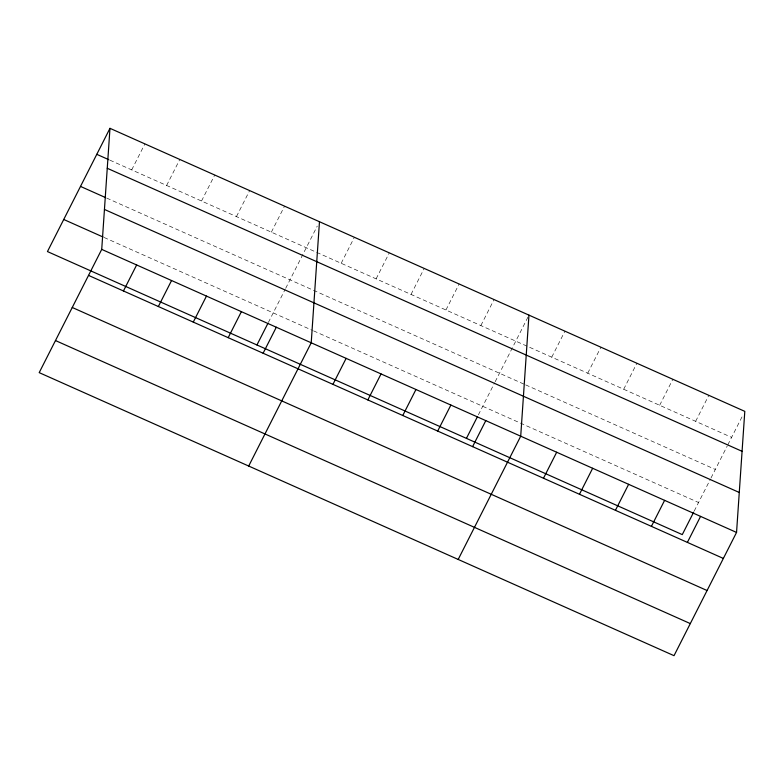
<?xml version="1.0" encoding="UTF-8"?>
<svg xmlns="http://www.w3.org/2000/svg" width="784" height="784" viewBox="0 0 784 784"><rect width="100%" height="100%" fill="white"/><g stroke="black" fill="none" stroke-linecap="round" stroke-linejoin="round"><path stroke-width="0.59" stroke-dasharray="3.92 2.94" d="M131.702 169.893L144.893 143.893M166.61 185.465L179.801 159.456M201.527 201.027L214.718 175.028M236.445 216.6L249.635 190.59M271.362 232.162L284.553 206.163M268.344 322.508L285.131 289.414M285.67 288.355L317.265 226.066M341.187 263.297L354.378 237.297M376.104 278.869L389.295 252.86M411.022 294.431L424.213 268.432M445.939 310.003L459.13 283.994M480.857 325.566L494.047 299.566M478.377 414.844L494.616 382.817M495.165 381.759L528.406 316.217M551.74 357.171L564.931 331.171M587.716 373.213L600.907 347.214M623.692 389.246L636.882 363.247M659.658 405.289L672.848 379.289M695.633 421.331L708.824 395.322M694.212 511.07L710.461 479.053M711 477.985L727.268 445.92M727.807 444.851L742.605 415.696M109.878 160.161L731.609 437.364M106.693 198.087L524.565 384.405M525.652 384.885L715.331 469.459M104.105 237.474L312.502 330.397M313.59 330.877L698.554 502.515"/><path stroke-width="1.18" d="M101.724 249.39L109.976 128.321L744.8 411.365L736.548 532.434L674.024 655.679L39.2 372.635L101.724 249.39L736.548 532.434M319.47 221.725L311.219 342.794L248.695 466.039M528.955 315.129L520.713 436.198L458.189 559.443M109.976 128.321L47.452 251.566L682.276 534.61L693.673 512.148M123.451 290.962L136.641 264.963M158.358 306.534L171.559 280.525M193.276 322.097L206.466 296.097M228.193 337.669L241.384 311.66M256.946 344.97L267.795 323.576M263.11 353.231L276.301 327.232M332.935 384.366L346.136 358.366M367.853 399.938L381.044 373.929M402.77 415.5L415.961 389.501M437.688 431.063L450.878 405.063M466.431 438.374L477.289 416.98M472.605 446.635L485.796 420.636M543.488 478.24L556.679 452.241M579.464 494.283L592.655 468.273M615.44 510.315L628.631 484.316M651.416 526.358L664.607 500.359M687.382 542.401L700.573 516.391M96.785 154.33L108.79 159.681M107.251 168.276L742.076 451.319M80.507 186.416L105.595 197.607M104.448 209.446L739.273 492.479M63.729 219.481L103.008 236.993M88.533 275.4L723.358 558.433M72.255 307.485L707.08 590.528M55.478 340.55L690.302 623.584"/></g></svg>
